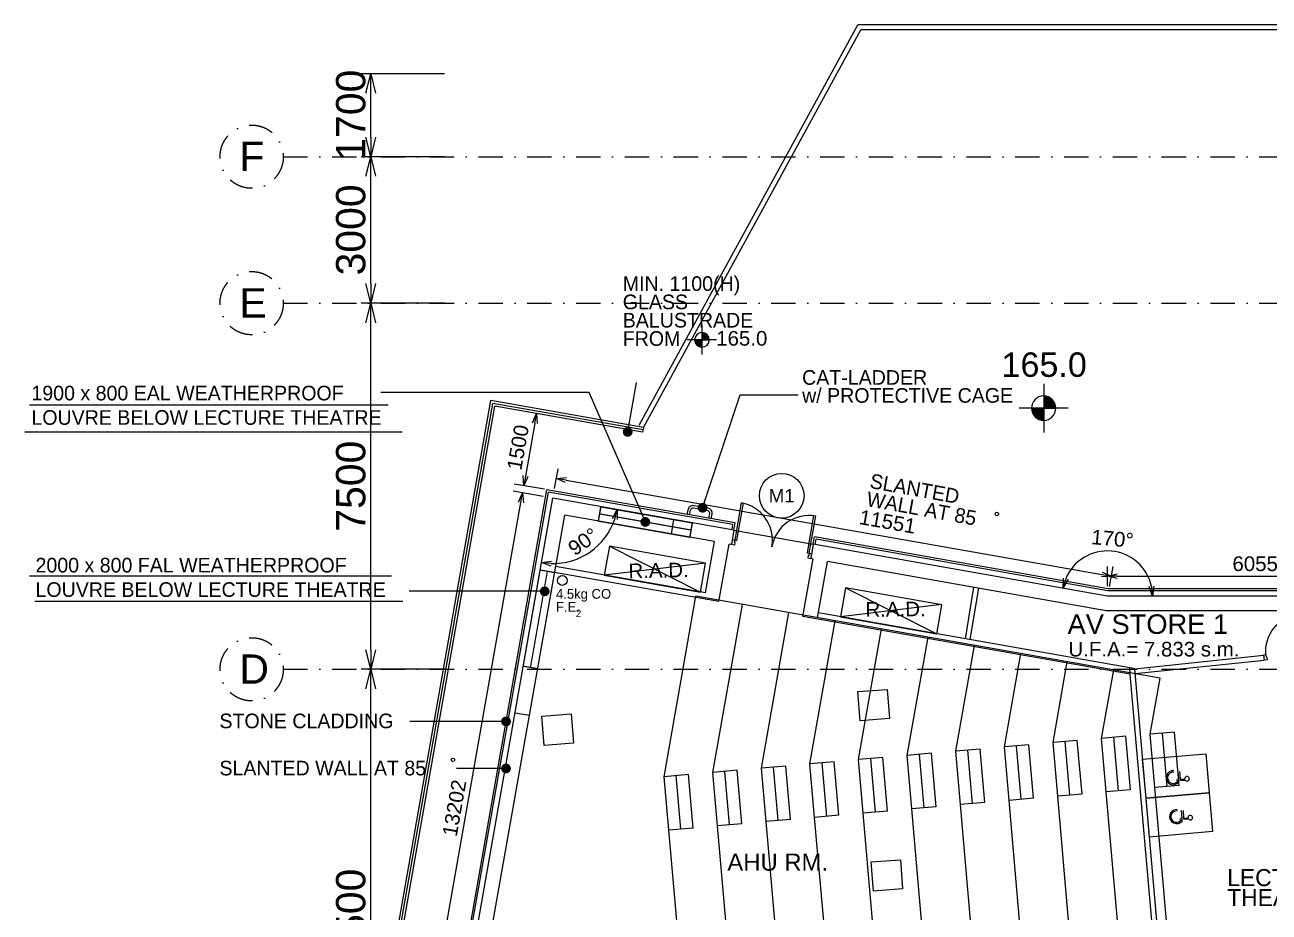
# Model space of a CAD drawing. Header units: millimetres. Extents: x 27940 to 139928, y 247 to 79491.
# Drawn here: x 49454 to 74954, y 31557 to 49731 of the extents above; entities that cross this region are included whole.
import ezdxf
from ezdxf.enums import TextEntityAlignment as Align

# ---------------------------------------------------------------- set-up
doc = ezdxf.new("R2010")
doc.units = ezdxf.units.MM
doc.header["$LTSCALE"] = 1000
doc.linetypes.add('DASHDOT', pattern=[1, 0.5, -0.25, 0, -0.25])
doc.layers.get('0').update_dxf_attribs({"color": 8})
doc.layers.get('Defpoints').update_dxf_attribs({"color": 8})
for name, color, linetype in [('CLADDING', 8, 'Continuous'), ('COL-10 Rev j', 8, 'Continuous'), ('COL-228 Rev j', 8, 'Continuous'), ('DLN020__', 8, 'DASHDOT'), ('DLN030', 8, 'Continuous'), ('DLN030_1', 8, 'Continuous'), ('DLN032__', 8, 'Continuous'), ('DLN040__', 8, 'Continuous'), ('DLN041_1', 8, 'Continuous'), ('DLN041__', 8, 'Continuous'), ('DLN210__', 8, 'Continuous'), ('DLN220__', 8, 'Continuous'), ('DLN246__', 8, 'Continuous'), ('DLN280__', 8, 'Continuous'), ('DLN314__', 8, 'Continuous'), ('DLN325-1', 8, 'Continuous'), ('DLN325__', 8, 'Continuous'), ('DLN581__', 8, 'Continuous'), ('DLN816__', 8, 'Continuous'), ('FITDOOR', 8, 'Continuous'), ('LEVEL', 8, 'Continuous'), ('MARK', 8, 'Continuous')]:
    doc.layers.add(name, color=color, linetype=linetype)
doc.styles.add('ROMANS', font='swissl.ttf')
doc.styles.get("Standard").update_dxf_attribs({"font": 'arial.ttf'})
doc.styles.add('SWIS721LT450', font='swissl.ttf')
doc.styles.add('SWIS721LT750', font='swissl.ttf')
doc.dimstyles.new('INTDIM', dxfattribs={"dimscale": 200, "dimtxt": 2.25, "dimasz": 1.5, "dimexe": 1, "dimexo": 0, "dimgap": 1, "dimtad": 1, "dimdec": 0, "dimrnd": 1, "dimzin": 1, "dimdsep": 46, "dimtxsty": 'SWIS721LT450', "dimcen": 1, "dimclrd": 256, "dimclre": 256, "dimclrt": 256, "dimaunit": 1, "dimadec": 3, "dimazin": 0, "dimtfac": 1, "dimtdec": 0, "dimtix": 1, "dimtmove": 2, "dimatfit": 0, "dimldrblk": 'DOT', "dimfxl": 1, "dimtolj": 1, "dimtzin": 0, "dimarcsym": 0})

# ---------------------------------------------------------------- blocks, each defined once
blk = doc.blocks.new('DIMARR')
for p, q in [((-1, 0.25), (0, 0)), ((-1, 0), (0, 0)), ((0, 0), (-1, -0.25))]:
    blk.add_line(p, q)
blk = doc.blocks.new('*D142')
at = {"layer": 'Defpoints', "color": 0, "transparency": 16777216}
for p in [(56543, 36531), (58252, 36531), (58252, 26031)]:
    blk.add_point(p, dxfattribs=at)
at = {"layer": 'DLN030_1', "lineweight": -2, "transparency": 16777216}
for p, q in [((58052, 36531), (56343, 36531)), ((56543, 26431), (56543, 36131)), ((58052, 26031), (56343, 26031))]:
    blk.add_line(p, q, dxfattribs=at)
at = {"layer": 'DLN030_1', "lineweight": -2, "transparency": 16777216, "xscale": 400, "yscale": 400, "zscale": 400}
for p, rotation in [((56543, 36531), 90), ((56543, 26031), 270)]:
    blk.add_blockref('DIMARR', p, dxfattribs=dict(at, rotation=rotation))
at = {"layer": 'DLN030_1', "transparency": 16777216, "insert": (56135, 31281), "char_height": 600, "attachment_point": 5, "rotation": 90, "style": 'SWIS721LT450'}
blk.add_mtext('\\A1;10500', dxfattribs=at)
blk = doc.blocks.new('_Dot')
at = {"color": 0, "linetype": 'ByBlock', "lineweight": -2}
blk.add_line((-0.5, 0), (-1, 0), dxfattribs=at)
at = {"color": 0, "linetype": 'ByBlock', "const_width": 0.5}
blk.add_lwpolyline([(-0.25, 0, 1), (0.25, 0, 1)], format="xyb", close=True, dxfattribs=at)
blk = doc.blocks.new('*D143')
at = {"layer": 'Defpoints', "color": 0, "transparency": 16777216}
for p in [(56543, 44031), (58252, 44031), (58252, 36531)]:
    blk.add_point(p, dxfattribs=at)
at = {"layer": 'DLN030_1', "lineweight": -2, "transparency": 16777216}
for p, q in [((58052, 44031), (56343, 44031)), ((56543, 36931), (56543, 43631)), ((58052, 36531), (56343, 36531))]:
    blk.add_line(p, q, dxfattribs=at)
at = {"layer": 'DLN030_1', "lineweight": -2, "transparency": 16777216, "xscale": 400, "yscale": 400, "zscale": 400}
for p, rotation in [((56543, 44031), 90), ((56543, 36531), 270)]:
    blk.add_blockref('DIMARR', p, dxfattribs=dict(at, rotation=rotation))
at = {"layer": 'DLN030_1', "transparency": 16777216, "insert": (56135, 40281), "char_height": 600, "attachment_point": 5, "rotation": 90, "style": 'SWIS721LT450'}
blk.add_mtext('\\A1;7500', dxfattribs=at)
blk = doc.blocks.new('*D144')
at = {"layer": 'Defpoints', "color": 0, "transparency": 16777216}
for p in [(56543, 47031), (58252, 47031), (58252, 44031)]:
    blk.add_point(p, dxfattribs=at)
at = {"layer": 'DLN030_1', "lineweight": -2, "transparency": 16777216}
for p, q in [((58052, 47031), (56343, 47031)), ((56543, 44431), (56543, 46631)), ((58052, 44031), (56343, 44031))]:
    blk.add_line(p, q, dxfattribs=at)
at = {"layer": 'DLN030_1', "lineweight": -2, "transparency": 16777216, "xscale": 400, "yscale": 400, "zscale": 400}
for p, rotation in [((56543, 47031), 90), ((56543, 44031), 270)]:
    blk.add_blockref('DIMARR', p, dxfattribs=dict(at, rotation=rotation))
at = {"layer": 'DLN030_1', "transparency": 16777216, "insert": (56135, 45531), "char_height": 600, "attachment_point": 5, "rotation": 90, "style": 'SWIS721LT450'}
blk.add_mtext('\\A1;3000', dxfattribs=at)
blk = doc.blocks.new('*X13')
for p, q in [((45956, 42700), (46156, 42700)), ((45956, 42694), (46156, 42694)), ((45957, 42688), (46156, 42688)), ((45957, 42681), (46156, 42681)), ((45958, 42675), (46156, 42675)), ((45959, 42669), (46156, 42669)), ((45960, 42662), (46156, 42662)), ((45962, 42656), (46156, 42656)), ((45964, 42650), (46156, 42650)), ((45965, 42644), (46156, 42644)), ((45968, 42638), (46156, 42638)), ((45970, 42631), (46156, 42631)), ((45973, 42625), (46156, 42625)), ((45975, 42619), (46156, 42619)), ((45978, 42612), (46156, 42612)), ((45982, 42606), (46156, 42606)), ((45986, 42600), (46156, 42600)), ((45990, 42594), (46156, 42594)), ((45994, 42588), (46156, 42588)), ((45999, 42581), (46156, 42581)), ((46004, 42575), (46156, 42575)), ((46009, 42569), (46156, 42569)), ((46015, 42562), (46156, 42562)), ((46022, 42556), (46156, 42556)), ((46029, 42550), (46156, 42550)), ((46037, 42544), (46156, 42544)), ((46047, 42538), (46156, 42538)), ((46057, 42531), (46156, 42531)), ((46069, 42525), (46156, 42525)), ((46083, 42519), (46156, 42519)), ((46102, 42512), (46156, 42512)), ((46133, 42506), (46156, 42506))]:
    blk.add_line(p, q)
blk = doc.blocks.new('*X12')
for p, q in [((46156, 42900), (46200, 42900)), ((46156, 42894), (46222, 42894)), ((46156, 42888), (46238, 42888)), ((46156, 42881), (46250, 42881)), ((46156, 42875), (46261, 42875)), ((46156, 42869), (46271, 42869)), ((46156, 42862), (46279, 42862)), ((46156, 42856), (46287, 42856)), ((46156, 42850), (46294, 42850)), ((46156, 42844), (46300, 42844)), ((46156, 42838), (46306, 42838)), ((46156, 42831), (46311, 42831)), ((46156, 42825), (46316, 42825)), ((46156, 42819), (46320, 42819)), ((46156, 42812), (46324, 42812)), ((46156, 42806), (46328, 42806)), ((46156, 42800), (46332, 42800)), ((46156, 42794), (46335, 42794)), ((46156, 42788), (46338, 42788)), ((46156, 42781), (46341, 42781)), ((46156, 42775), (46343, 42775)), ((46156, 42769), (46345, 42769)), ((46156, 42762), (46347, 42762)), ((46156, 42756), (46349, 42756)), ((46156, 42750), (46351, 42750)), ((46156, 42744), (46352, 42744)), ((46156, 42738), (46353, 42738)), ((46156, 42731), (46354, 42731)), ((46156, 42725), (46355, 42725)), ((46156, 42719), (46355, 42719)), ((46156, 42712), (46356, 42712)), ((46156, 42706), (46356, 42706))]:
    blk.add_line(p, q)
blk = doc.blocks.new('ELFIN')
at = {"layer": 'DLN032__'}
for p, q in [((0, 0.5), (0, 0)), ((0, 0), (-0.5, 0)), ((0, 0), (0, -0.5)), ((0.5, 0), (0, 0))]:
    blk.add_line(p, q, dxfattribs=at)
for start, end in [(90, 180), (180, 270), (0, 90), (270, 0)]:
    blk.add_arc((0, 0), 0.25, start, end, dxfattribs=at)
at = {"layer": 'DLN032__', "xscale": 0.001250000001164153, "yscale": 0.001250000001164153, "zscale": 0.001250000001164153}
for name in ['*X12', '*X13']:
    blk.add_blockref(name, (-57.695, -53.381), dxfattribs=at)
at = {"layer": 'DLN032__', "style": 'ROMANS'}
blk.add_attdef('ELFIN', (0.254, 0.347), '', height=0.5, dxfattribs=at)
blk = doc.blocks.new('*D179')
at = {"layer": 'Defpoints', "color": 0, "transparency": 16777216}
for p in [(56543, 48731), (58252, 48731), (58252, 47031)]:
    blk.add_point(p, dxfattribs=at)
at = {"layer": 'DLN030_1', "lineweight": -2, "transparency": 16777216}
for p, q in [((58052, 48731), (56343, 48731)), ((56543, 47431), (56543, 48331)), ((58052, 47031), (56343, 47031))]:
    blk.add_line(p, q, dxfattribs=at)
at = {"layer": 'DLN030_1', "lineweight": -2, "transparency": 16777216, "xscale": 400, "yscale": 400, "zscale": 400}
for p, rotation in [((56543, 48731), 90), ((56543, 47031), 270)]:
    blk.add_blockref('DIMARR', p, dxfattribs=dict(at, rotation=rotation))
at = {"layer": 'DLN030_1', "transparency": 16777216, "insert": (56135, 47881), "char_height": 600, "attachment_point": 5, "rotation": 90, "style": 'SWIS721LT450'}
blk.add_mtext('\\A1;1700', dxfattribs=at)
blk = doc.blocks.new('DR1CM')
at = {"layer": 'FITDOOR'}
blk.add_arc((0, 0), 1, 0, 90, dxfattribs=at)
blk = doc.blocks.new('DR1CR2')
at = {"layer": 'FITDOOR'}
for p, q in [((-50, 0), (-50, -50)), ((-50, 0), (0, 0)), ((0, 0), (0, -25)), ((-62.5, -50), (-50, -50)), ((-62.5, -50), (-62.5, -100)), ((-62.5, -100), (0, -100)), ((-12, -25), (0, -25)), ((-12, -75), (0, -75)), ((0, -75), (0, -100))]:
    blk.add_line(p, q, dxfattribs=at)
blk = doc.blocks.new('DR1CL2')
at = {"layer": 'FITDOOR'}
for p, q in [((50, 0), (0, 0)), ((0, 0), (0, -25)), ((50, 0), (50, -50)), ((12, -25), (0, -25)), ((0, -75), (0, -100)), ((12, -75), (0, -75)), ((62.5, -100), (0, -100)), ((62.5, -50), (50, -50)), ((62.5, -50), (62.5, -100))]:
    blk.add_line(p, q, dxfattribs=at)
blk = doc.blocks.new('DR1CD')
at = {"layer": 'FITDOOR'}
for p, q in [((0, 1), (45, 1)), ((0, 1), (0, 0)), ((45, 0), (45, 1)), ((0, 0), (45, 0))]:
    blk.add_line(p, q, dxfattribs=at)
blk = doc.blocks.new('DR2M')
at = {"layer": 'FITDOOR'}
for centre, start, end in [((0, 0), 0, 90), ((1, 0), 90, 180)]:
    blk.add_arc(centre, 0.5, start, end, dxfattribs=at)
blk = doc.blocks.new('DR1AD')
at = {"layer": 'FITDOOR'}
for p, q in [((-45, 1), (0, 1)), ((-45, 1), (-45, 0)), ((0, 0), (0, 1)), ((-45, 0), (0, 0))]:
    blk.add_line(p, q, dxfattribs=at)
blk = doc.blocks.new('DRNO')
at = {"layer": 'MARK'}
blk.add_circle((0, 0), 1, dxfattribs=at)
at = {"layer": 'MARK', "style": 'ROMANS'}
blk.add_attdef('DRNO', text='', height=0.6, dxfattribs=at).set_placement((0, 0), align=Align.MIDDLE)
blk = doc.blocks.new('*D74')
at = {"layer": 'Defpoints', "color": 0, "transparency": 16777216}
for p in [(77695, 38437), (71640, 38031), (77695, 38031)]:
    blk.add_point(p, dxfattribs=at)
at = {"layer": 'DLN030', "lineweight": -2, "transparency": 16777216}
for p, q in [((71640, 38231), (71640, 38637)), ((77695, 38231), (77695, 38637)), ((71840, 38437), (77495, 38437))]:
    blk.add_line(p, q, dxfattribs=at)
at = {"layer": 'DLN030', "lineweight": -2, "transparency": 16777216, "xscale": 200, "yscale": 200, "zscale": 200}
for p, rotation in [((71640, 38437), 179.9999999999999), ((77695, 38437), 359.9999999999999)]:
    blk.add_blockref('DIMARR', p, dxfattribs=dict(at, rotation=rotation))
at = {"layer": 'DLN030', "transparency": 16777216, "insert": (74668, 38691), "char_height": 300, "attachment_point": 5, "style": 'SWIS721LT450'}
blk.add_mtext('\\A1;6055', dxfattribs=at)
blk = doc.blocks.new('*D75')
at = {"layer": 'Defpoints', "color": 0, "transparency": 16777216}
for p in [(60275, 40035), (71723, 38439), (71652, 38031)]:
    blk.add_point(p, dxfattribs=at)
at = {"layer": 'DLN030', "lineweight": -2, "transparency": 16777216}
for p, q in [((60310, 40232), (60382, 40639)), ((60544, 40408), (71526, 38473)), ((71686, 38228), (71758, 38635))]:
    blk.add_line(p, q, dxfattribs=at)
at = {"layer": 'DLN030', "lineweight": -2, "transparency": 16777216, "xscale": 200, "yscale": 200, "zscale": 200}
for p, rotation in [((60347, 40442), 170.0097894903691), ((71723, 38439), 350.0097894903691)]:
    blk.add_blockref('DIMARR', p, dxfattribs=dict(at, rotation=rotation))
at = {"layer": 'DLN030', "transparency": 16777216, "insert": (67135, 39553), "char_height": 300, "attachment_point": 5, "rotation": 350.0098, "style": 'SWIS721LT450'}
blk.add_mtext('\\A1;11551', dxfattribs=at)
blk = doc.blocks.new('*D76')
at = {"layer": 'Defpoints', "color": 0, "transparency": 16777216}
for p in [(59655, 40144), (60275, 40035), (57983, 27033)]:
    blk.add_point(p, dxfattribs=at)
at = {"layer": 'DLN030', "lineweight": -2, "transparency": 16777216}
for p, q in [((60078, 40069), (59458, 40179)), ((57397, 27340), (59620, 39947)), ((57786, 27068), (57165, 27178))]:
    blk.add_line(p, q, dxfattribs=at)
at = {"layer": 'DLN030', "lineweight": -2, "transparency": 16777216, "xscale": 200, "yscale": 200, "zscale": 200}
for p, rotation in [((59655, 40144), 79.9999999999994), ((57362, 27143), 259.9999999999994)]:
    blk.add_blockref('DIMARR', p, dxfattribs=dict(at, rotation=rotation))
at = {"layer": 'DLN030', "transparency": 16777216, "insert": (58258, 33688), "char_height": 300, "attachment_point": 5, "rotation": 80, "style": 'SWIS721LT450'}
blk.add_mtext('\\A1;13202', dxfattribs=at)
blk = doc.blocks.new('*D81')
at = {"layer": 'Defpoints', "color": 0, "transparency": 16777216}
for p in [(60275, 40035), (57983, 27033), (57983, 27033), (58898, 26700), (60185, 20983)]:
    blk.add_point(p, dxfattribs=at)
at = {"layer": 'DLN030', "lineweight": -2, "transparency": 16777216}
blk.add_arc((57983, 27033), 974, 301.7873, 68.2127, dxfattribs=at)
at = {"layer": 'DLN030', "lineweight": -2, "transparency": 16777216, "xscale": 200, "yscale": 200, "zscale": 200}
for p, rotation in [((58152, 27993), 164.1063409790501), ((58316, 26118), 205.8936590209495)]:
    blk.add_blockref('DIMARR', p, dxfattribs=dict(at, rotation=rotation))
at = {"layer": 'DLN030', "transparency": 16777216, "insert": (59206, 27140), "char_height": 300, "attachment_point": 5, "rotation": 275, "style": 'SWIS721LT450'}
blk.add_mtext('\\A1;150°', dxfattribs=at)
blk = doc.blocks.new('*D82')
at = {"layer": 'Defpoints', "color": 0, "transparency": 16777216}
for p in [(60275, 40035), (60275, 40035), (63986, 39380), (60733, 38777), (57983, 27033)]:
    blk.add_point(p, dxfattribs=at)
at = {"layer": 'DLN030', "lineweight": -2, "transparency": 16777216}
blk.add_arc((60275, 40035), 1339, 268.5686, 341.4314, dxfattribs=at)
at = {"layer": 'DLN030', "lineweight": -2, "transparency": 16777216, "xscale": 200, "yscale": 200, "zscale": 200}
for p, rotation in [((61594, 39802), 75.7156995913622), ((60043, 38716), 174.2843004086364)]:
    blk.add_blockref('DIMARR', p, dxfattribs=dict(at, rotation=rotation))
at = {"layer": 'DLN030', "transparency": 16777216, "insert": (60897, 39146), "char_height": 300, "attachment_point": 5, "rotation": 35, "style": 'SWIS721LT450'}
blk.add_mtext('\\A1;90°', dxfattribs=at)
blk = doc.blocks.new('*D83')
at = {"layer": 'Defpoints', "color": 0, "transparency": 16777216}
for p in [(65611, 39094), (72148, 38803), (71640, 38031), (71652, 38031), (78145, 38031)]:
    blk.add_point(p, dxfattribs=at)
at = {"layer": 'DLN030', "lineweight": -2, "transparency": 16777216}
blk.add_arc((71640, 38031), 925, 12.4187, 157.5813, dxfattribs=at)
at = {"layer": 'DLN030', "lineweight": -2, "transparency": 16777216, "xscale": 200, "yscale": 200, "zscale": 200}
for p, rotation in [((70730, 38191), 253.7906655618889), ((72565, 38031), 276.2093344381104)]:
    blk.add_blockref('DIMARR', p, dxfattribs=dict(at, rotation=rotation))
at = {"layer": 'DLN030', "transparency": 16777216, "insert": (71743, 39205), "char_height": 300, "attachment_point": 5, "rotation": 355, "style": 'SWIS721LT450'}
blk.add_mtext('\\A1;170°', dxfattribs=at)
blk = doc.blocks.new('*D42')
at = {"layer": 'Defpoints', "color": 0, "transparency": 16777216}
for p in [(60562, 41660), (59681, 40292), (60301, 40182)]:
    blk.add_point(p, dxfattribs=at)
at = {"layer": 'DLN030', "lineweight": -2, "transparency": 16777216}
for p, q in [((59907, 41572), (59716, 40489)), ((60365, 41694), (59744, 41804)), ((60104, 40217), (59484, 40326))]:
    blk.add_line(p, q, dxfattribs=at)
at = {"layer": 'DLN030', "lineweight": -2, "transparency": 16777216, "xscale": 200, "yscale": 200, "zscale": 200}
for p, rotation in [((59941, 41769), 80.00000000000495), ((59681, 40292), 260.0000000000049)]:
    blk.add_blockref('DIMARR', p, dxfattribs=dict(at, rotation=rotation))
at = {"layer": 'DLN030', "transparency": 16777216, "insert": (59561, 41075), "char_height": 300, "attachment_point": 5, "rotation": 80, "style": 'SWIS721LT450'}
blk.add_mtext('\\A1;1500', dxfattribs=at)
blk = doc.blocks.new('A$C7B6E469D')
at = {"layer": 'DLN314__', "ltscale": 0.03, "const_width": 25}
for points in [[(-42035, -2670), (-40164, -3000), (-40216, -3295), (-42087, -2965)], [(-42985, -4018), (-43333, -5988), (-43628, -5936), (-43281, -3966)]]:
    blk.add_lwpolyline(points, close=True, dxfattribs=at)
for points in [[(-42061, -2817), (-40190, -3147)], [(-43133, -3992), (-43480, -5962)]]:
    blk.add_lwpolyline(points, dxfattribs=at)
at = {"layer": 'DLN040__', "char_height": 300, "width": 8561.52, "attachment_point": 1, "style": 'SWIS721LT750'}
for s, insert in [('{\\fUnivers|b0|i0|c0|p34;1900 x 800 EAL WEATHERPROOF\\PLOUVRE BELOW LECTURE THEATRE}', (-53707, -192)), ('{\\fUnivers|b0|i0|c0|p34;2000 x 800 FAL WEATHERPROOF\\PLOUVRE BELOW LECTURE THEATRE}', (-53623, -3717))]:
    blk.add_mtext(s, dxfattribs=dict(at, insert=insert))
at = {"layer": 'DLN040__'}
for points in [[(-41125, -2982), (-42273, -333), (-46545, -333)], [(-43187, -4403), (-45966, -4403)]]:
    blk.add_leader(points, dimstyle='INTDIM', override={"dimscale": 1, "dimtxt": 300, "dimasz": 200, "dimexe": 200, "dimexo": 200, "dimgap": 100, "dimtad": 0, "dimrnd": 0, "dimzin": 0, "dimcen": 200, "dimclrt": 256}, dxfattribs=at)

msp = doc.modelspace()

# ---------------------------------------------------------------- linework, layer by layer
at = {"layer": 'CLADDING'}
for p, q in [((57828.2, 27019.9), (60153.7, 40208.4)), ((57869.4, 27023.5), (60186.1, 40162)), ((64012.2, 39528), (60153.7, 40208.4)), ((63965.8, 39495.6), (60186.1, 40162)), ((63986.1, 39380.3), (64012.2, 39528)), ((63946.7, 39387.3), (63965.8, 39495.6)), ((65611.1, 39093.8), (65637.1, 39241.5)), ((71653.4, 38180.7), (65637.1, 39241.5)), ((65650.5, 39086.8), (65669.6, 39195.2)), ((71649.9, 38140.7), (65669.6, 39195.2)), ((78255, 38140.7), (71649.9, 38140.7)), ((78295, 38180.7), (71653.4, 38180.7))]:
    msp.add_line(p, q, dxfattribs=at)
at = {"layer": 'COL-10 Rev j', "ltscale": 0.5}
for p, q in [((49550, 41947.7), (56901.2, 41947.7)), ((57189.3, 41388.1), (49453.9, 41388.1)), ((49545.6, 38446.2), (56969.1, 38446.2)), ((57202.6, 37917.6), (49654.7, 37917.6))]:
    msp.add_line(p, q, dxfattribs=at)
at = {"layer": 'COL-228 Rev j', "ltscale": 0.5}
msp.add_lwpolyline([(61260.2, 39861), (63131.3, 39531), (63079.2, 39235.6), (61208.1, 39565.5)], close=True, dxfattribs=at)
at = {"layer": 'DLN020__'}
for p, q in [((54749.4, 47030.7), (107795, 47030.7)), ((54749.4, 44030.7), (107795, 44030.7)), ((54749.4, 36530.7), (107795, 36530.7))]:
    msp.add_line(p, q, dxfattribs=at)
for centre in [(54101.8, 47030.7), (54101.8, 44030.7), (54101.8, 36530.7)]:
    msp.add_circle(centre, 647.6, dxfattribs=at)
at = {"layer": 'DLN040__'}
for centre in [(69373.7, 39712.5), (58227.8, 34676.6)]:
    msp.add_circle(centre, 36.7, dxfattribs=at)
at = {"layer": 'DLN210__'}
msp.add_line((63986.1, 39380.3), (65611.1, 39093.8), dxfattribs=at)
at = {"layer": 'DLN210__', "ltscale": 0.1}
for p, q in [((61432.1, 39050.8), (63297.6, 38112.6)), ((63401.7, 38703.5), (61327.9, 38459.9)), ((66275.5, 38196.8), (68140.9, 37258.6)), ((68239.5, 37855.2), (66171.3, 37605.9))]:
    msp.add_line(p, q, dxfattribs=at)
for points in [[(61327.9, 38459.9), (63297.6, 38112.6), (63401.7, 38703.5), (61432.1, 39050.8)], [(66171.3, 37605.9), (68140.9, 37258.6), (68245.1, 37849.5), (66275.5, 38196.8)]]:
    msp.add_lwpolyline(points, close=True, dxfattribs=at)
at = {"layer": 'DLN220__'}
for p, q in [((62555.5, 34330.9), (63207.2, 38027)), ((72719.8, 36349.7), (63207.2, 38027)), ((68897, 38209.8), (68721.8, 37156.1)), ((68995.5, 38192.4), (68820.3, 37138.8)), ((63551.7, 34418.1), (64158.5, 37859.2)), ((64547.9, 34505.2), (65109.7, 37691.5)), ((65544.1, 34592.4), (66061, 37523.8)), ((66540.3, 34679.5), (67012.2, 37356)), ((67536.5, 34766.7), (67963.5, 37188.3)), ((68532.7, 34853.8), (68914.7, 37020.6)), ((69528.9, 34941), (69866, 36852.9)), ((72199.4, 36543), (74840.3, 36820)), ((72208.1, 36443.3), (74850.7, 36720.6)), ((74840.3, 36820.1), (74850.7, 36720.6)), ((70525.1, 35028.1), (70817.3, 36685.1)), ((71521.3, 35115.3), (71768.5, 36517.4)), ((72199.4, 36543), (72097.5, 36560.9)), ((73184.6, 25282.9), (72199.4, 36543)), ((73087.2, 25248.5), (72108.8, 36432)), ((72517.5, 35202.5), (72719.8, 36349.7)), ((73015.6, 35246), (72517.5, 35202.5)), ((73232.1, 27033.7), (72517.5, 35202.5)), ((72862.4, 34128.4), (72766.5, 35224.2)), ((73111.4, 34150.2), (73015.6, 35246)), ((70027, 34984.6), (69528.9, 34941)), ((69624.8, 33845.2), (69528.9, 34941)), ((69873.8, 33867), (69777.9, 34962.8)), ((70122.9, 33888.8), (70027, 34984.6)), ((71023.2, 35071.7), (70525.1, 35028.1)), ((70621, 33932.3), (70525.1, 35028.1)), ((70870, 33954.1), (70774.1, 35049.9)), ((71119.1, 33975.9), (71023.2, 35071.7)), ((72019.4, 35158.9), (71521.3, 35115.3)), ((71617.1, 34019.5), (71521.3, 35115.3)), ((71866.2, 34041.3), (71770.3, 35137.1)), ((72115.2, 34063.1), (72019.4, 35158.9)), ((67038.4, 34723.1), (66540.3, 34679.5)), ((66885.2, 33605.5), (66789.4, 34701.3)), ((67134.3, 33627.3), (67038.4, 34723.1)), ((68034.6, 34810.3), (67536.5, 34766.7)), ((67632.4, 33670.9), (67536.5, 34766.7)), ((67881.4, 33692.7), (67785.5, 34788.5)), ((68130.5, 33714.4), (68034.6, 34810.3)), ((69030.8, 34897.4), (68532.7, 34853.8)), ((68628.6, 33758), (68532.7, 34853.8)), ((68877.6, 33779.8), (68781.7, 34875.6)), ((69126.7, 33801.6), (69030.8, 34897.4)), ((64049.8, 34461.6), (63551.7, 34418.1)), ((63896.6, 33344), (63800.8, 34439.8)), ((64145.7, 33365.8), (64049.8, 34461.6)), ((65046, 34548.8), (64547.9, 34505.2)), ((64643.8, 33409.4), (64547.9, 34505.2)), ((64892.8, 33431.2), (64797, 34527)), ((65141.9, 33453), (65046, 34548.8)), ((66042.2, 34635.9), (65544.1, 34592.4)), ((65640, 33496.6), (65544.1, 34592.4)), ((65889, 33518.3), (65793.2, 34614.2)), ((66138.1, 33540.1), (66042.2, 34635.9)), ((66636.2, 33583.7), (66540.3, 34679.5)), ((63053.6, 34374.5), (62555.5, 34330.9)), ((63270.2, 26162.1), (62555.5, 34330.9)), ((62900.4, 33256.9), (62804.6, 34352.7)), ((63149.5, 33278.7), (63053.6, 34374.5)), ((63647.6, 33322.2), (63551.7, 34418.1)), ((71119.1, 33975.9), (70621, 33932.3)), ((71143.9, 27955.2), (70621, 33932.3)), ((72115.2, 34063.1), (71617.1, 34019.5)), ((72140.1, 28042.3), (71617.1, 34019.5)), ((73111.4, 34150.2), (72613.3, 34106.6)), ((68130.5, 33714.4), (67632.4, 33670.9)), ((68155.3, 27693.7), (67632.4, 33670.9)), ((69126.7, 33801.6), (68628.6, 33758)), ((69151.5, 27780.9), (68628.6, 33758)), ((70122.9, 33888.8), (69624.8, 33845.2)), ((70147.7, 27868), (69624.8, 33845.2)), ((65141.9, 33453), (64643.8, 33409.4)), ((65166.7, 27432.2), (64643.8, 33409.4)), ((66138.1, 33540.1), (65640, 33496.6)), ((66162.9, 27519.4), (65640, 33496.6)), ((67134.3, 33627.3), (66636.2, 33583.7)), ((67159.1, 27606.5), (66636.2, 33583.7)), ((63149.5, 33278.7), (62651.4, 33235.1)), ((64145.7, 33365.8), (63647.6, 33322.2)), ((64170.5, 27345.1), (63647.6, 33322.2))]:
    msp.add_line(p, q, dxfattribs=at)
at = {"layer": 'DLN220__', "ltscale": 0.1}
for p, q in [((73102.3, 34283.9), (73090.7, 34433.4)), ((73119.5, 34435.7), (73131.4, 34282.6)), ((73244.4, 34248.8), (73046.3, 34257.3)), ((73106.4, 34225.7), (73069.8, 34227.3)), ((73073.1, 34285.1), (73102.3, 34283.9)), ((73131.4, 34282.6), (73224, 34278.6)), ((73314.1, 33451.8), (73116, 33460.3)), ((73176.2, 33428.8), (73139.6, 33430.3)), ((73142.9, 33488.2), (73172, 33486.9)), ((73172, 33486.9), (73160.4, 33636.5)), ((73189.3, 33638.7), (73201.2, 33485.7)), ((73201.2, 33485.7), (73293.7, 33481.7))]:
    msp.add_line(p, q, dxfattribs=at)
at = {"layer": 'DLN220__'}
for points in [[(72361.8, 34686.7), (73656.9, 34800), (73726.6, 34003.1), (72431.6, 33889.8)], [(72431.6, 33889.8), (73726.6, 34003.1), (73796.3, 33206.1), (72501.3, 33092.8)]]:
    msp.add_lwpolyline(points, close=True, dxfattribs=at)
at = {"layer": 'DLN220__', "ltscale": 0.1}
for centre, radius, start, end in [((72988, 34310.4), 145.6, 84.55719, 324.42565), ((72988, 34310.4), 116.6, 82.06815, 314.54369), ((73269.9, 34288.1), 46.9, 237.03471, 191.66685), ((73057.7, 33513.5), 145.6, 84.55719, 324.42565), ((73057.7, 33513.5), 116.6, 82.06815, 314.54369), ((73339.6, 33491.2), 46.9, 237.03471, 191.66685)]:
    msp.add_arc(centre, radius, start, end, dxfattribs=at)
at = {"layer": 'DLN246__'}
for p, q in [((63027.8, 39701.6), (63045.2, 39800.1)), ((63077, 39692.9), (63094.4, 39791.4)), ((63447.8, 39779.9), (63152.3, 39832)), ((63456.5, 39829.1), (63161, 39881.2)), ((63471, 39623.5), (63488.3, 39721.9)), ((63520.2, 39614.8), (63537.6, 39713.3))]:
    msp.add_line(p, q, dxfattribs=at)
for centre, radius, start, end in [((63143.6, 39782.7), 100, 80, 170), ((63143.6, 39782.7), 50, 80, 170), ((63439.1, 39730.6), 100, 350, 80), ((63439.1, 39730.6), 50, 350, 80)]:
    msp.add_arc(centre, radius, start, end, dxfattribs=at)
at = {"layer": 'DLN280__'}
for p, q in [((57982.9, 27033.4), (60275.3, 40034.6)), ((63986.1, 39380.3), (60275.3, 40034.6)), ((58287.5, 27033.4), (60518.7, 39687.1)), ((63589.4, 39145.6), (60518.7, 39687.1)), ((62703, 39301.9), (62755.1, 39597.4)), ((63986.1, 39380.3), (63934, 39084.9)), ((63403.9, 38093.8), (63589.4, 39145.6)), ((63677.6, 37918.6), (63884.8, 39093.5)), ((63934, 39084.9), (63884.8, 39093.5)), ((65611.1, 39093.8), (65559, 38798.3)), ((71640.2, 38030.7), (65611.1, 39093.8)), ((65401, 37614.8), (65608.6, 38791.6)), ((65608.2, 38789.7), (65559, 38798.3)), ((63677.6, 37918.6), (60309.6, 38512.5)), ((63403.9, 38093.8), (60331.3, 38635.6)), ((65700.8, 37587.3), (65904, 38739.5)), ((71614, 37730.7), (65903.7, 38737.6)), ((78145, 38030.7), (71640.2, 38030.7)), ((72108.8, 36432), (65401, 37614.8)), ((72097.5, 36560.9), (65718.2, 37685.8)), ((78145, 37730.7), (71614, 37730.7)), ((72108.8, 36432), (72097.5, 36560.9)), ((59794.9, 35582.4), (59499.5, 35634.5))]:
    msp.add_line(p, q, dxfattribs=at)
for points in [[(66527.8, 36072.8), (67126, 36119.3), (67172.5, 35521.1), (66574.3, 35474.6)], [(60050, 35569.6), (60648.2, 35616.1), (60694.6, 35017.9), (60096.5, 34971.4)], [(66798.9, 32583.4), (67397.1, 32629.8), (67443.5, 32031.6), (66845.3, 31985.2)]]:
    msp.add_lwpolyline(points, close=True, dxfattribs=at)
at = {"layer": 'DLN314__'}
for p, q in [((56405.2, 27311.1), (59001.6, 42036.2)), ((56455.9, 27311.1), (59042.2, 41978.3)), ((56506.7, 27311.1), (59082.7, 41920.4)), ((62131.3, 41484.4), (59001.6, 42036.2)), ((62122.6, 41435.1), (59042.2, 41978.3)), ((62113.9, 41385.9), (59082.7, 41920.4)), ((62131.3, 41484.4), (62113.9, 41385.9))]:
    msp.add_line(p, q, dxfattribs=at)
at = {"layer": 'DLN581__'}
msp.add_circle((60466.8, 38350.1), 100, dxfattribs=at)
at = {"layer": 'DLN816__'}
for p, q in [((62043.5, 41532.3), (66526.7, 49730.7)), ((72995, 49730.7), (66526.7, 49730.7)), ((84895, 49730.7), (66526.7, 49730.7)), ((62131.3, 41484.4), (66586, 49630.7)), ((84895, 49630.7), (66586, 49630.7))]:
    msp.add_line(p, q, dxfattribs=at)
at = {"layer": 'FITDOOR'}
msp.add_line((71651.6, 38030.7), (71651.6, 38030.7), dxfattribs=at)

# ---------------------------------------------------------------- block references
at = {"layer": 'DLN032__'}
ref = msp.add_blockref('ELFIN', (70333.8, 41879.6), dxfattribs=dict(at, xscale=1000, yscale=1000, zscale=1000))
ref.add_attrib('ELFIN', '165.0', (69469.8, 42521.1), dxfattribs={"layer": 'LEVEL', "height": 500, "style": 'ROMANS'})
at = {"layer": 'DLN040__'}
ref = msp.add_blockref('ELFIN', (63330.4, 43279), dxfattribs=dict(at, xscale=600, yscale=600, zscale=600))
ref.add_attrib('ELFIN', '165.0', (63622.3, 43160.1), dxfattribs={"layer": 'LEVEL', "height": 300, "style": 'ROMANS'})
at = {"layer": 'DLN314__', "ltscale": 0.5}
msp.add_blockref('A$C7B6E469D', (103295, 42530.7), dxfattribs=at)
at = {"layer": 'DLN325-1', "xscale": 458.3333333333139, "yscale": 458.3333333333139, "zscale": 458.3333333333139}
msp.add_blockref('DRNO', (64964.8, 40085), dxfattribs=at).add_auto_attribs({'DRNO': 'M1'})
at = {"layer": 'DLN325__', "yscale": 775, "rotation": 349.9999999999994}
for name, p in [('DR1CD', (64001, 39176.6)), ('DR1AD', (65527.4, 38907.5))]:
    msp.add_blockref(name, p, dxfattribs=at)
at = {"layer": 'DLN325__'}
for name, p, xscale, yscale, zscale, rotation in [('DR2M', (64001, 39176.6), 1550, 1550, 1550, 349.9999999999994), ('DR1CM', (75635.9, 36903.6), -749.9999999999999, 750, 750, 5.991614722785474)]:
    msp.add_blockref(name, p, dxfattribs=dict(at, xscale=xscale, yscale=yscale, zscale=zscale, rotation=rotation))
at = {"layer": 'DLN325__', "rotation": 349.9999999999994}
for name, p in [('DR1CL2', (63951.7, 39185.3)), ('DR1CR2', (65576.7, 38898.8))]:
    msp.add_blockref(name, p, dxfattribs=at)
at = {"layer": 'DLN325__', "xscale": -1, "rotation": 5.991614722785554}
msp.add_blockref('DR1CR2', (74840.3, 36820.1), dxfattribs=at)

# ---------------------------------------------------------------- texts
at = {"layer": 'DLN020__', "char_height": 600, "width": 17069.008, "attachment_point": 1}
for s, insert in [('F', (53850.9, 47336)), ('E', (53850.9, 44336)), ('D', (53850.9, 36836))]:
    msp.add_mtext(s, dxfattribs=dict(at, insert=insert))
at = {"layer": 'DLN040__', "char_height": 300, "attachment_point": 1, "style": 'SWIS721LT750'}
for s, insert, width, line_spacing_factor in [('{\\fUnivers|b0|i0|c0|p34;MIN. 1100(H) GLASS BALUSTRADE FROM}', (61707.1, 44581.5), 2993.745, 0.75), ('{\\fUnivers|b0|i0|c0|p34;w/ PROTECTIVE CAGE}', (65383, 42290.6), 4266.177, 0.7)]:
    msp.add_mtext(s, dxfattribs=dict(at, insert=insert, width=width, line_spacing_factor=line_spacing_factor))
for s, insert, width in [('{\\fUnivers|b0|i0|c0|p34;CAT-LADDER}', (65383, 42658.6), 3114.64), ('{\\fUnivers|b0|i0|c0|p34;STONE CLADDING}', (53441.6, 35622.9), 8492.941), ('{\\fUnivers|b0|i0|c0|p34;SLANTED WALL AT 85}', (53441.6, 34657.1), 8492.941)]:
    msp.add_mtext(s, dxfattribs=dict(at, insert=insert, width=width))
at = {"layer": 'DLN040__', "insert": (66806.8, 40542.7), "char_height": 300, "width": 2960.273, "attachment_point": 1, "rotation": 349.72063, "line_spacing_factor": 0.75, "style": 'SWIS721LT750'}
msp.add_mtext('{\\fUnivers|b0|i0|c0|p34;SLANTED WALL AT 85}', dxfattribs=at)
at = {"layer": 'DLN041_1', "attachment_point": 7, "style": 'SWIS721LT750'}
for s, insert, char_height, width in [('AV STORE 1', (70823.2, 37249.7), 400, 3513), ('U.F.A.= 7.833 s.m.', (70840.3, 36788.7), 300, 3467.404)]:
    msp.add_mtext(s, dxfattribs=dict(at, insert=insert, char_height=char_height, width=width))
at = {"layer": 'DLN041__', "char_height": 300, "width": 1310.626, "attachment_point": 7, "style": 'SWIS721LT750'}
for insert, rotation in [((61826.8, 38395.2), 1.11604), ((66682.1, 37607), 0.55802)]:
    msp.add_mtext('R.A.D.', dxfattribs=dict(at, insert=insert, rotation=rotation))
at = {"layer": 'DLN041__', "insert": (63850.5, 32754.8), "char_height": 350, "width": 3977.777, "attachment_point": 1, "style": 'SWIS721LT750'}
msp.add_mtext('AHU RM.', dxfattribs=at)
at = {"layer": 'DLN041__', "insert": (74095.6, 32438.4), "char_height": 350, "width": 3977.777, "attachment_point": 1, "line_spacing_factor": 0.7, "style": 'SWIS721LT750'}
msp.add_mtext('{\\fUnivers|b0|i0|c0|p34;LECTURE THEATRE}', dxfattribs=at)
at = {"layer": 'DLN581__', "insert": (60339, 37708.8), "char_height": 200, "width": 1224.976, "attachment_point": 7, "line_spacing_factor": 0.8, "style": 'SWIS721LT750'}
msp.add_mtext('{\\fUnivers|b0|i0|c0|p34;4.5kg CO  F.E.}', dxfattribs=at)
at = {"layer": 'DLN581__', "insert": (60744.4, 37602.4), "char_height": 150, "width": 179.706, "attachment_point": 7, "style": 'SWIS721LT750'}
msp.add_mtext('{\\fUnivers|b0|i0|c0|p34;2}', dxfattribs=at)

# ---------------------------------------------------------------- dimensions: what is measured, and where the dimension line sits
at = {"layer": 'DLN030'}
for p1, p2, distance, picture, middle in [((60561.9, 41659.6), (60301.4, 40182.3), -630.1, '*D42', (59560.8, 41074.5)), ((57982.9, 27033.4), (60275.3, 40034.6), 630.1, '*D76', (58258.2, 33687.6)), ((71640.2, 38030.7), (77695, 38030.7), 405.8, '*D74', (74667.6, 38690.7))]:
    dim = msp.add_aligned_dim(p1=p1, p2=p2, distance=distance, dimstyle='INTDIM', override={"dimscale": 1, "dimtxt": 300, "dimasz": 200, "dimexe": 200, "dimexo": 200, "dimgap": 100, "dimrnd": 0, "dimzin": 0, "dimblk": 'DIMARR', "dimcen": 200, "dimclrt": 256, "dimadec": 4}, dxfattribs=at)
    dim.commit()
    dim.dimension.update_dxf_attribs({"geometry": picture, "text_midpoint": middle})
dim = msp.add_linear_dim(base=(71723.5, 38438.5), p1=(60275.3, 40034.6), p2=(71651.6, 38030.7), angle=350.00979, dimstyle='INTDIM', override={"dimscale": 1, "dimtxt": 300, "dimasz": 200, "dimexe": 200, "dimexo": 200, "dimgap": 100, "dimrnd": 0, "dimzin": 0, "dimblk": 'DIMARR', "dimcen": 200, "dimclrt": 256, "dimadec": 4}, dxfattribs=at)
dim.commit()
dim.dimension.update_dxf_attribs({"geometry": '*D75', "text_midpoint": (67134.6, 39552.9), "dimtype": 161})
for base, line1, line2, picture, middle in [((58898, 26700.4), ((60185.1, 20983.1), (57982.9, 27033.4)), ((57982.9, 27033.4), (60275.3, 40034.6)), '*D81', (59206.3, 27140.5)), ((60733.2, 38776.8), ((63986.1, 39380.3), (60275.3, 40034.6)), ((57982.9, 27033.4), (60275.3, 40034.6)), '*D82', (60897.3, 39146.3)), ((72148.3, 38803.1), ((78145, 38030.7), (71651.6, 38030.7)), ((71640.2, 38030.7), (65611.1, 39093.8)), '*D83', (71743, 39204.9))]:
    dim = msp.add_angular_dim_2l(base=base, line1=line1, line2=line2, dimstyle='INTDIM', override={"dimscale": 1, "dimtxt": 300, "dimasz": 200, "dimexe": 200, "dimexo": 200, "dimgap": 100, "dimrnd": 0, "dimzin": 0, "dimblk": 'DIMARR', "dimcen": 200, "dimclrt": 256, "dimadec": 0}, dxfattribs=at)
    dim.commit()
    dim.dimension.update_dxf_attribs({"geometry": picture, "text_midpoint": middle})
at = {"layer": 'DLN030_1'}
dim = msp.add_linear_dim(base=(56543.4, 48730.7), p1=(58251.6, 47030.7), p2=(58251.6, 48730.7), angle=90, dimstyle='INTDIM', override={"dimscale": 1, "dimtxt": 600, "dimasz": 400, "dimexe": 200, "dimexo": 200, "dimgap": 100, "dimrnd": 0, "dimzin": 0, "dimblk": 'DIMARR', "dimcen": 200, "dimclrt": 256}, dxfattribs=at)
dim.commit()
dim.dimension.update_dxf_attribs({"geometry": '*D179', "text_midpoint": (56135, 47880.7), "dimtype": 160})
for base, p1, p2, picture, middle in [((56543.4, 47030.7), (58251.6, 44030.7), (58251.6, 47030.7), '*D144', (56135, 45530.7)), ((56543.4, 44030.7), (58251.6, 36530.7), (58251.6, 44030.7), '*D143', (56135, 40280.7)), ((56543.4, 36530.7), (58251.6, 26030.7), (58251.6, 36530.7), '*D142', (56135, 31280.7))]:
    dim = msp.add_linear_dim(base=base, p1=p1, p2=p2, angle=90, dimstyle='INTDIM', override={"dimscale": 1, "dimtxt": 600, "dimasz": 400, "dimexe": 200, "dimexo": 200, "dimgap": 100, "dimrnd": 0, "dimzin": 0, "dimblk": 'DIMARR', "dimcen": 200, "dimclrt": 256}, dxfattribs=at)
    dim.commit()
    dim.dimension.update_dxf_attribs({"geometry": picture, "text_midpoint": middle})

# ---------------------------------------------------------------- leaders
at = {"layer": 'DLN040__'}
for points in [[(61808.5, 41393.2), (61986.3, 42402)], [(63343.1, 39840.1), (64111.8, 42155.5), (65300.4, 42155.5)]]:
    msp.add_leader(points, dimstyle='INTDIM', override={"dimscale": 1, "dimtxt": 300, "dimasz": 200, "dimexe": 200, "dimexo": 200, "dimgap": 100, "dimtad": 0, "dimrnd": 0, "dimzin": 0, "dimcen": 200, "dimclrt": 256}, dxfattribs=at)
at = {"layer": 'DLN041__'}
for points in [[(59314.8, 35462.1), (57345.5, 35462.1)], [(59314.8, 34498.4), (58297.7, 34498.4)]]:
    msp.add_leader(points, dimstyle='INTDIM', override={"dimscale": 1, "dimtxt": 300, "dimasz": 200, "dimexe": 200, "dimexo": 200, "dimgap": 100, "dimtad": 0, "dimrnd": 0, "dimzin": 0, "dimcen": 300, "dimclrt": 256, "dimadec": 4}, dxfattribs=at)

doc.saveas('drawing.dxf')
